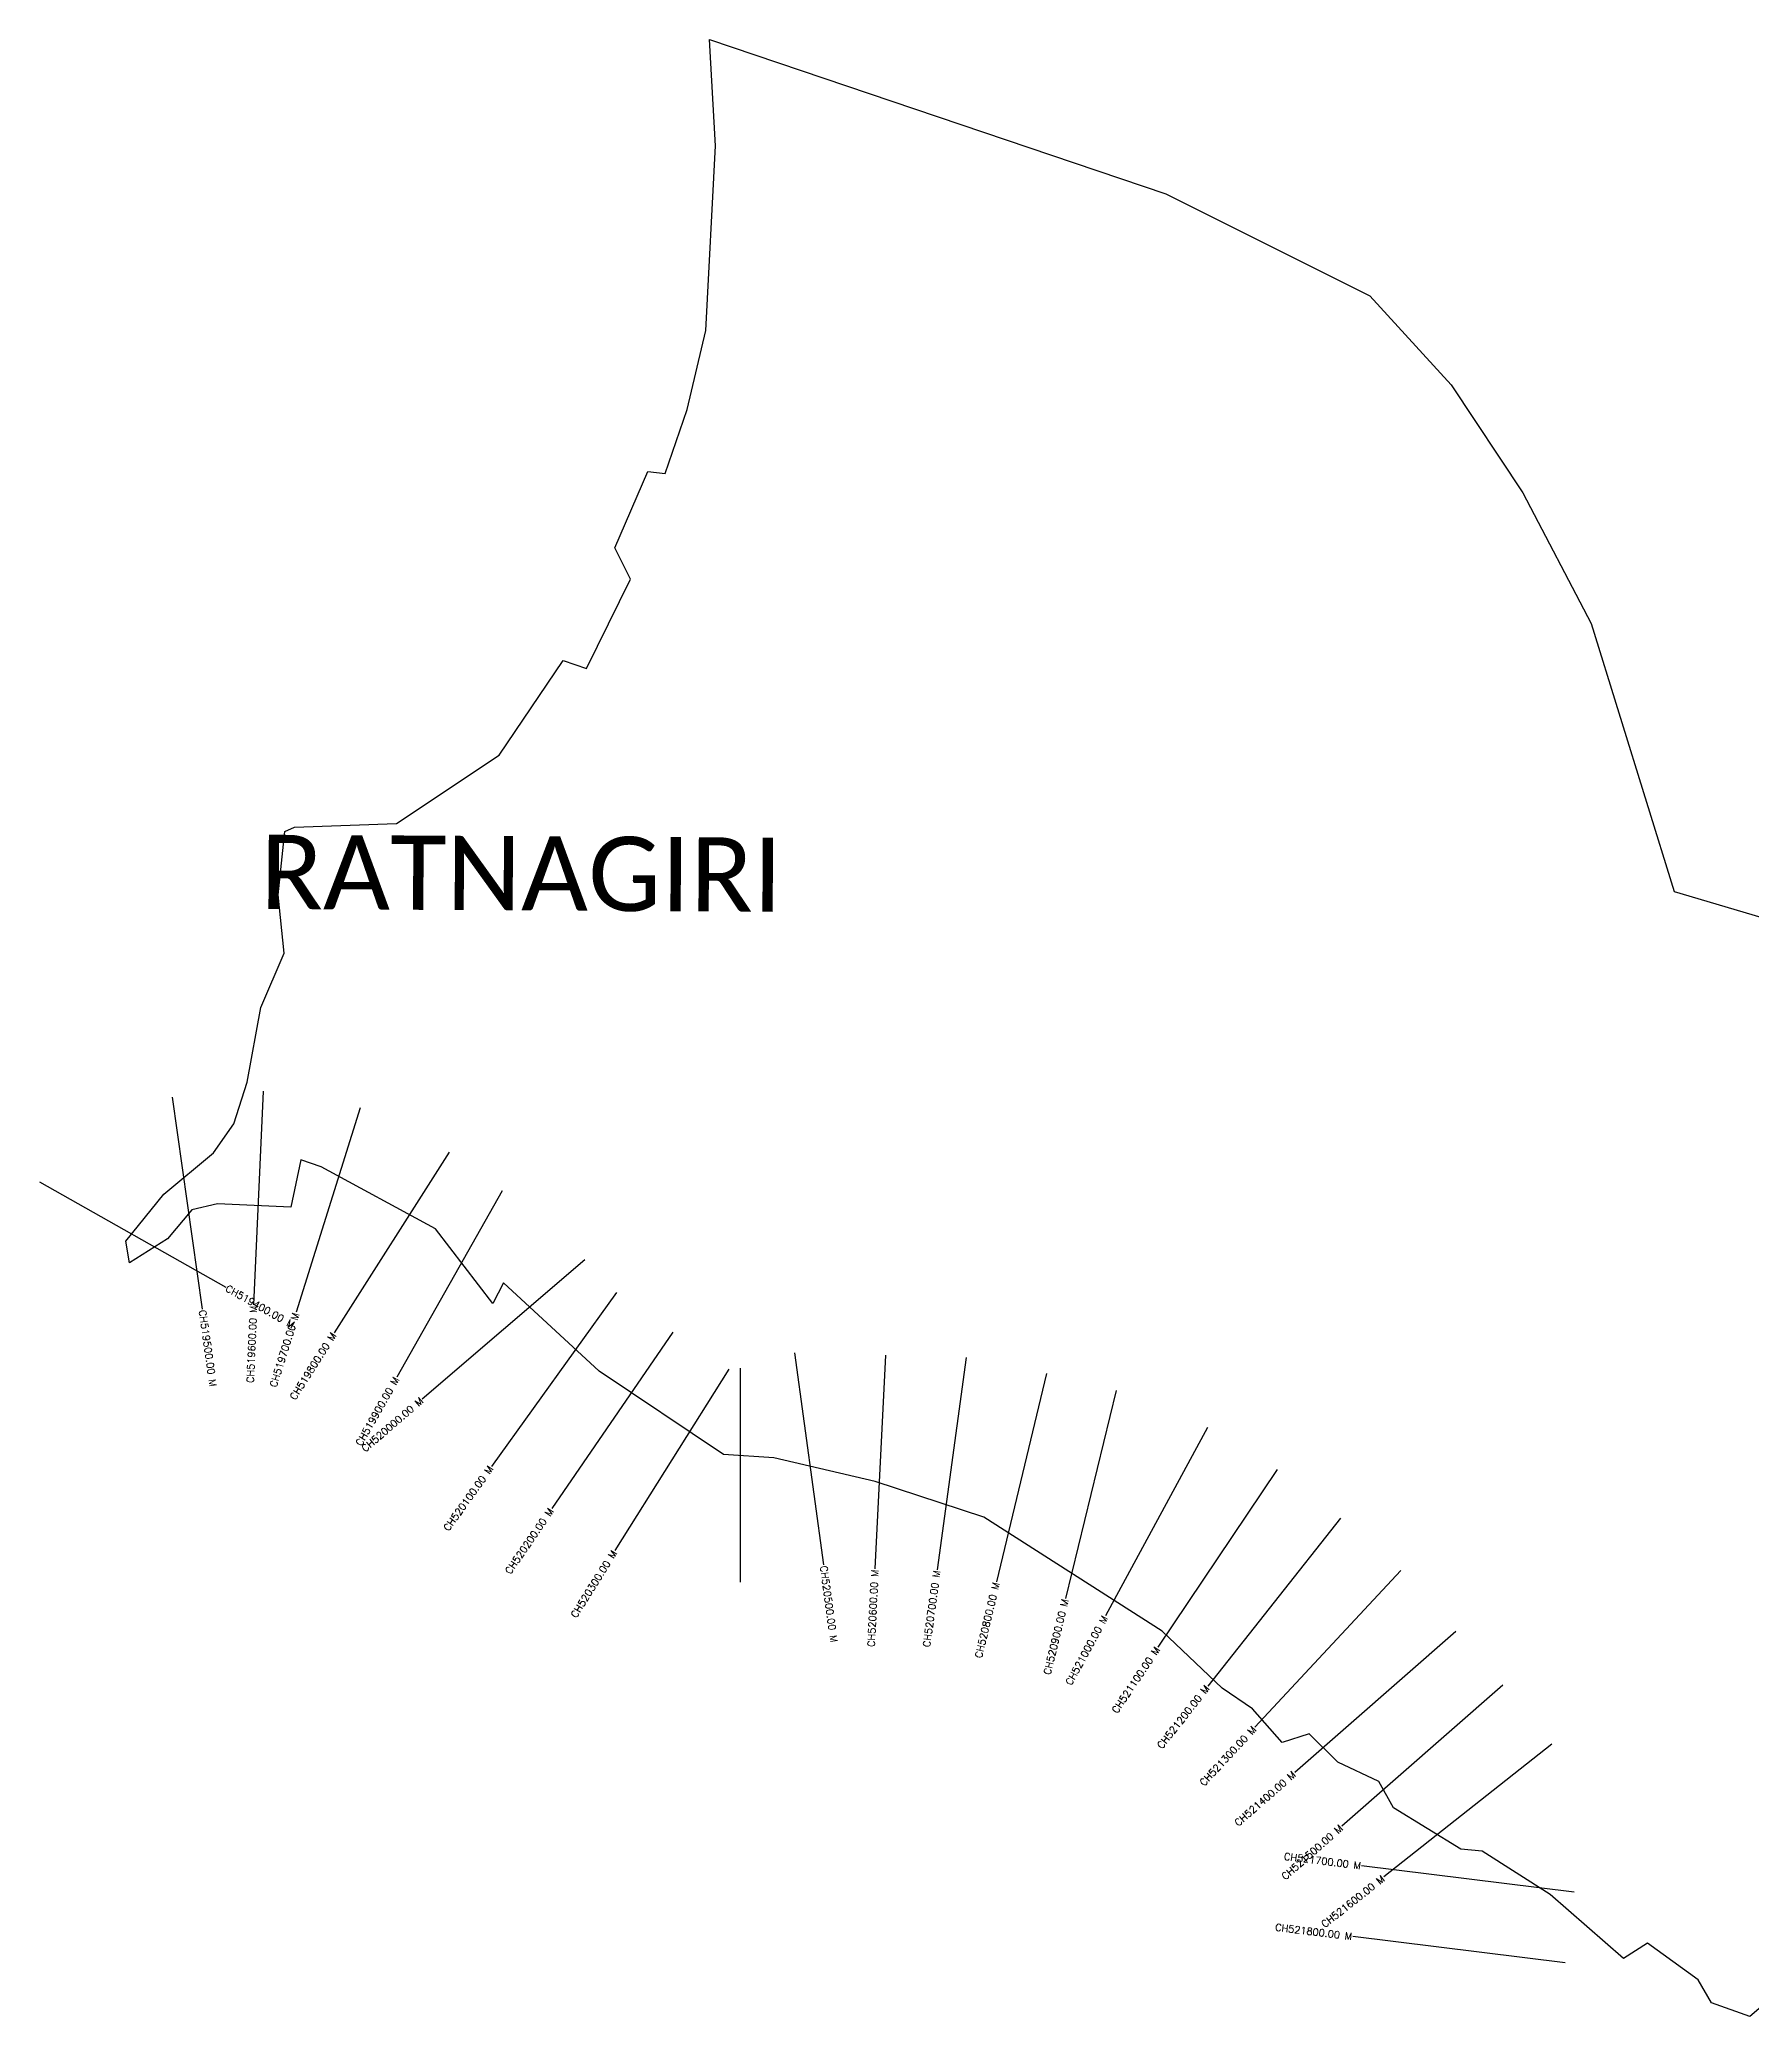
# Model space of a CAD drawing. Header units: metres. Extents: x 316470 to 321268, y 1878408 to 1881184.
# Drawn here: x 316470 to 318869, y 1878414 to 1881184 of the extents above; entities that cross this region are included whole.
import ezdxf
from ezdxf.enums import TextEntityAlignment as Align

# ---------------------------------------------------------------- set-up
doc = ezdxf.new("R2010")
doc.units = ezdxf.units.M
for name, color, linetype in [('CS', 134, 'Continuous'), ('CSMark', 6, 'Continuous'), ('village', 3, 'Continuous'), ('VILLAGE NAME', 250, 'Continuous')]:
    doc.layers.add(name, color=color, linetype=linetype)
doc.styles.get("Standard").update_dxf_attribs({"font": 'simplex.shx'})

msp = doc.modelspace()

# ---------------------------------------------------------------- linework, layer by layer
at = {"layer": 'CS'}
for p, q in [((316783.5, 1879711), (316770.2, 1879411.3)), ((316656.2, 1879702.4), (316698.4, 1879405.3)), ((316919.8, 1879687.3), (316830.1, 1879401)), ((317044.2, 1879625.3), (316883.1, 1879372.2)), ((316470.3, 1879584), (316731.3, 1879436.1)), ((317118.8, 1879571.2), (316971, 1879310.2)), ((317234.6, 1879474.5), (317006.6, 1879279.4)), ((317278.7, 1879428.6), (317103.4, 1879185.1)), ((317357.9, 1879373.1), (317188, 1879125.9)), ((317436, 1879321.1), (317276.4, 1879067.1)), ((317452, 1879322.9), (317452, 1879022.9)), ((317528.3, 1879344.2), (317568.8, 1879046.9)), ((317655.9, 1879341), (317640.9, 1879041.4)), ((317768.7, 1879337.6), (317728, 1879040.3)), ((317881.2, 1879315), (317811.2, 1879023.3)), ((317978.9, 1879291.2), (317907.8, 1878999.7)), ((318107.1, 1879239.4), (317964, 1878975.8)), ((318204.8, 1879180.5), (318037.4, 1878931.6)), ((318293.2, 1879112.7), (318107.3, 1878877.3)), ((318377.9, 1879039), (318173.3, 1878819.6)), ((318454.8, 1878953.7), (318229.2, 1878755.9)), ((318520.7, 1878878.5), (318295.2, 1878680.7)), ((318589.4, 1878795.7), (318354.1, 1878609.7)), ((318620.7, 1878588.4), (318322.9, 1878625.3)), ((318608.4, 1878489.2), (318310.6, 1878526.1))]:
    msp.add_line(p, q, dxfattribs=at)
at = {"layer": 'village', "color": 3, "true_color": 0x00ff00}
msp.add_polyline3d([(318901.5, 1878443.5, 0), (318866.8, 1878414.3, 0), (318813.2, 1878433.2, 0), (318794.6, 1878465.7, 0), (318723.7, 1878517.1, 0), (318689.7, 1878495.3, 0), (318587.1, 1878585.1, 0), (318492.1, 1878645.8, 0), (318462.2, 1878648.6, 0), (318367.7, 1878706.4, 0), (318347.1, 1878743.5, 0), (318289.4, 1878770.4, 0), (318249.6, 1878810.1, 0), (318211.5, 1878798.1, 0), (318170.2, 1878845.5, 0), (318127.7, 1878874.1, 0), (318043.4, 1878954.1, 0), (317793.4, 1879113.9, 0), (317641.5, 1879163.7, 0), (317499.2, 1879196.8, 0), (317428.7, 1879201.6, 0), (317254.7, 1879318.6, 0), (317120.4, 1879442.1, 0), (317105.4, 1879413.2, 0), (317025.3, 1879517.8, 0), (316865, 1879604.6, 0), (316836.4, 1879614.6, 0), (316822.4, 1879548.1, 0), (316719.5, 1879553.1, 0), (316683.8, 1879544.7, 0), (316649.6, 1879503.9, 0), (316596.2, 1879470.1, 0), (316591, 1879500.8, 0), (316644.6, 1879566.3, 0), (316714.1, 1879624.4, 0), (316742.5, 1879665.2, 0), (316761.4, 1879723.3, 0), (316780.6, 1879828.1, 0), (316813.3, 1879904.3, 0), (316804.6, 1879985.9, 0), (316813.9, 1880074.8, 0), (316827.5, 1880080.9, 0), (316970.5, 1880086, 0), (317114.2, 1880181.8, 0), (317204, 1880314.3, 0), (317236.7, 1880303.3, 0), (317298.6, 1880428.2, 0), (317276.4, 1880472, 0), (317322.9, 1880578.9, 0), (317347, 1880576.4, 0), (317377.8, 1880665.9, 0), (317403.9, 1880776.8, 0), (317417.3, 1881035.6, 0), (317408.9, 1881184.4, 0), (318048.7, 1880968.1, 0), (318334.5, 1880825.1, 0), (318448.2, 1880700.4, 0), (318548.8, 1880549.1, 0), (318644.7, 1880366, 0), (318761, 1879990.7, 0), (319377.4, 1879808, 0)], dxfattribs=at)

# ---------------------------------------------------------------- texts
at = {"layer": 'CSMark'}
for s, rotation, p in [('CH519400.00 M', 330.463, (316732.2, 1879435.7)), ('CH519500.00 M', 278.0768, (316698.5, 1879404.3)), ('CH520500.00 M', 277.7615, (317569, 1879045.9))]:
    msp.add_text(s, height=10, rotation=rotation, dxfattribs=at).set_placement(p, align=Align.MIDDLE_LEFT)
for s, rotation, p in [('CH519600.00 M', 87.4564, (316770.2, 1879410.3)), ('CH519700.00 M', 72.5985, (316829.8, 1879400)), ('CH519800.00 M', 57.5412, (316882.6, 1879371.3)), ('CH519900.00 M', 60.4661, (316970.5, 1879309.3)), ('CH520000.00 M', 40.5552, (317005.9, 1879278.8)), ('CH520100.00 M', 54.2591, (317102.8, 1879184.3)), ('CH520200.00 M', 55.5032, (317187.4, 1879125.1)), ('CH520300.00 M', 57.8696, (317275.9, 1879066.2)), ('CH520600.00 M', 87.1468, (317640.9, 1879040.4)), ('CH520700.00 M', 82.1973, (317727.8, 1879039.3)), ('CH520800.00 M', 76.501, (317811, 1879022.3)), ('CH520900.00 M', 76.2985, (317907.6, 1878998.8)), ('CH521000.00 M', 61.5002, (317963.5, 1878974.9)), ('CH521100.00 M', 56.0785, (318036.8, 1878930.7)), ('CH521200.00 M', 51.6937, (318106.6, 1878876.5)), ('CH521300.00 M', 46.9886, (318172.6, 1878818.9)), ('CH521400.00 M', 41.2462, (318228.5, 1878755.3)), ('CH521500.00 M', 41.2462, (318294.4, 1878680.1)), ('CH521700.00 M', 352.94, (318321.9, 1878625.4)), ('CH521600.00 M', 38.3186, (318353.3, 1878609)), ('CH521800.00 M', 352.94, (318309.6, 1878526.2))]:
    msp.add_text(s, height=10, rotation=rotation, dxfattribs=at).set_placement(p, align=Align.MIDDLE_RIGHT)
at = {"layer": 'VILLAGE NAME', "insert": (316780, 1880070.2), "char_height": 104.042, "attachment_point": 1, "rotation": 359.6762}
msp.add_mtext_dynamic_manual_height_columns('{\\fCalibri|b0|i0|c0|p34;RATNAGIRI}', width=108.17, gutter_width=520.2, heights=[0], dxfattribs=at)

doc.saveas('drawing.dxf')
